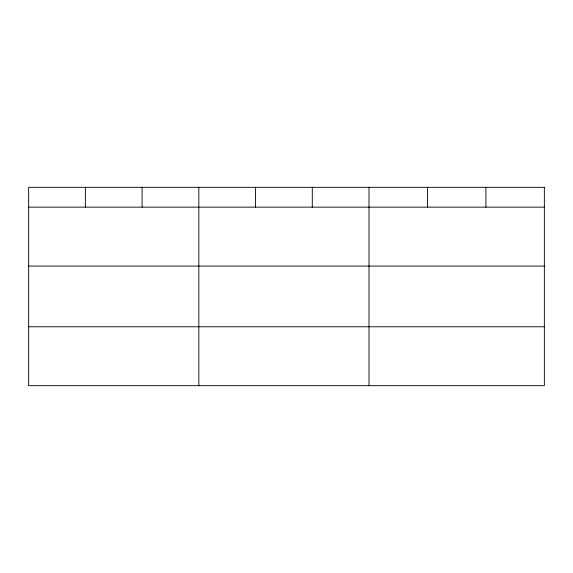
<?xml version="1.0" encoding="UTF-8"?>
<svg xmlns="http://www.w3.org/2000/svg" width="573" height="573" viewBox="0 0 573 573"><rect width="100%" height="100%" fill="white"/><g stroke="black" fill="none" stroke-linecap="round" stroke-linejoin="round"><path stroke-width="0.86" d="M28.65 207.147L544.35 207.147M28.65 266.065L544.35 266.065M28.65 326.768L544.35 326.768M485.904 187.321L485.904 207.147M427.458 187.321L427.458 207.147M369.012 187.321L369.012 385.679M312.285 187.321L312.285 207.147M255.558 187.321L255.558 207.147M198.831 187.321L198.831 385.679M142.104 187.321L142.104 207.147M85.377 187.321L85.377 207.147M544.35 187.321L28.65 187.321L28.65 385.679L544.35 385.679L544.35 187.321"/></g></svg>
